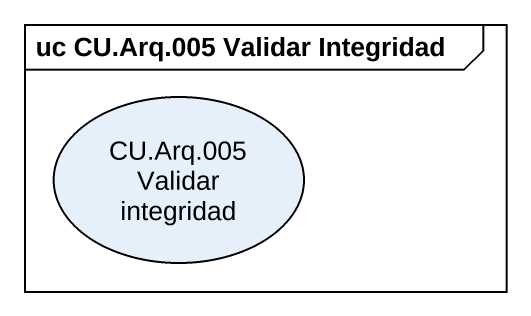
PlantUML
@startuml
mainframe uc CU.Arq.005 Validar Integridad
usecase "CU.Arq.005 Validar integridad" as CU_Arq_005_Validar
@enduml
